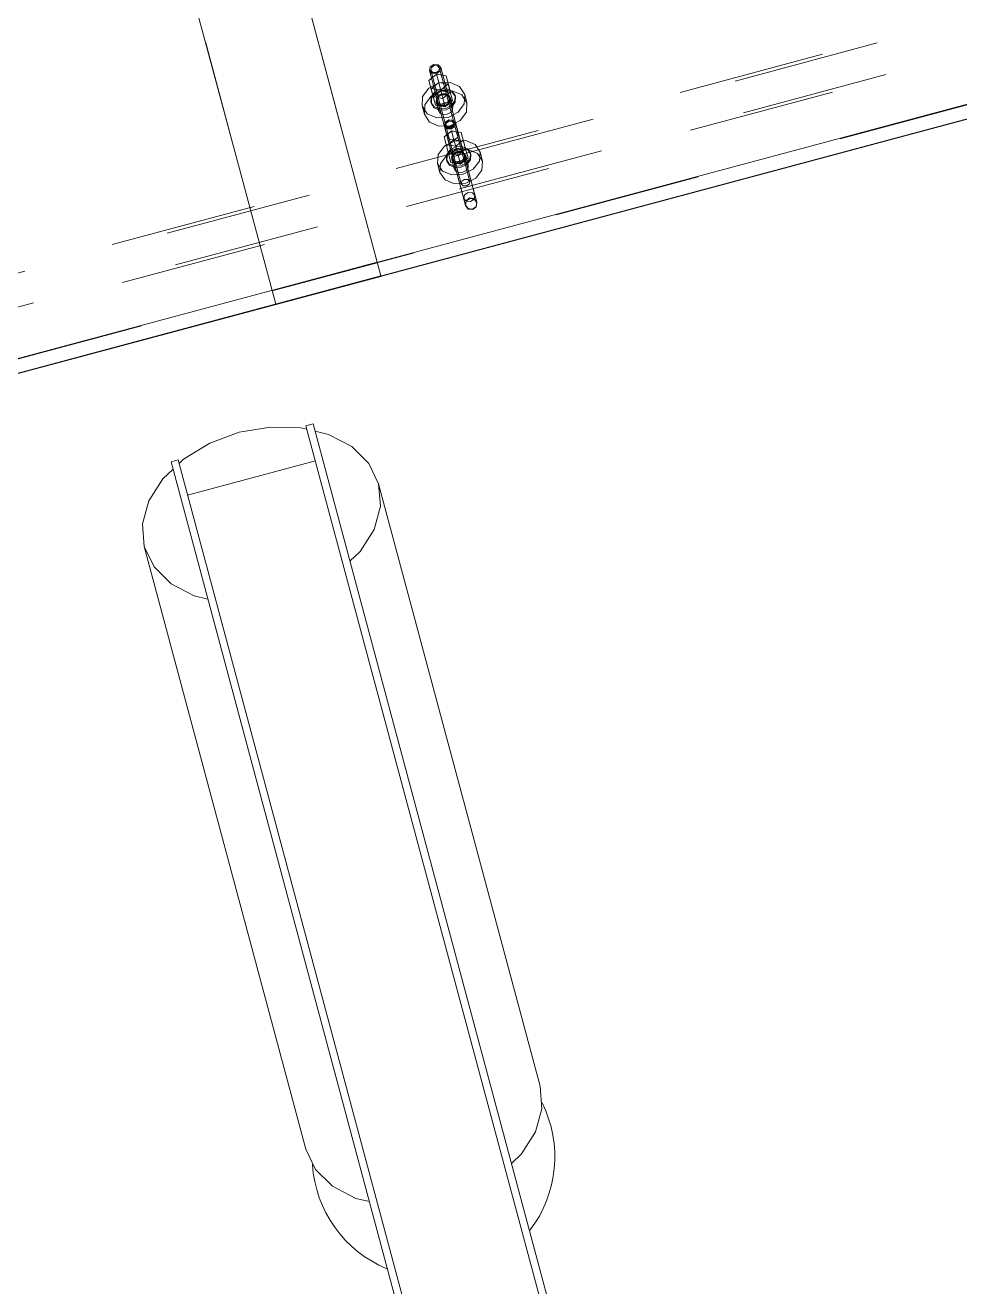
# Model space of a CAD drawing. Header units: millimetres. Extents: x -753 to 90, y 56274 to 56868.
# Drawn here: x -593.77 to -581.06, y 56686.3 to 56703.46 of the extents above; entities that cross this region are included whole.
import ezdxf

# ---------------------------------------------------------------- set-up
doc = ezdxf.new("R2010")
doc.units = ezdxf.units.MM
doc.linetypes.add('XKITLINE00', pattern=[0])
doc.linetypes.add('XKITLINE02', pattern=[4, 2, -2])
doc.layers.add('Peça', color=2, linetype='Continuous', lineweight=0)

# ---------------------------------------------------------------- blocks, each defined once
blk = doc.blocks.new('*A745')
at = {"layer": 'Peça', "color": 1, "linetype": 'XKITLINE00', "lineweight": 0}
for start, end in [(322.6823, 26.3736), (183.6257, 247.317)]:
    blk.add_arc((-588.217, 56688.067), 1.65, start, end, dxfattribs=at)
blk = doc.blocks.new('*A757')
at = {"layer": 'Peça', "color": 1, "linetype": 'XKITLINE00', "lineweight": 0}
for p, q in [((-589.854, 56698.039), (-589.951, 56698.013)), ((-589.951, 56698.013), (-586.155, 56683.847)), ((-589.854, 56698.039), (-586.058, 56683.873)), ((-591.786, 56697.521), (-591.689, 56697.547)), ((-591.786, 56697.521), (-587.99, 56683.355)), ((-591.689, 56697.547), (-587.894, 56683.381)), ((-591.561, 56697.069), (-589.822, 56697.535))]:
    blk.add_line(p, q, dxfattribs=at)
blk = doc.blocks.new('*A758')
at = {"layer": 'Peça', "color": 1, "linetype": 'XKITLINE00', "lineweight": 0}
for p, q in [((-590.858, 56697.923), (-590.435, 56697.995)), ((-590.435, 56697.995), (-590.021, 56697.986)), ((-590.021, 56697.986), (-589.938, 56697.966)), ((-591.26, 56697.774), (-590.858, 56697.923)), ((-589.827, 56697.939), (-589.643, 56697.895)), ((-589.643, 56697.895), (-589.327, 56697.73)), ((-591.615, 56697.559), (-591.26, 56697.774)), ((-589.327, 56697.73), (-589.095, 56697.501)), ((-591.677, 56697.5), (-591.615, 56697.559)), ((-589.095, 56697.501), (-588.963, 56697.223)), ((-592.088, 56696.99), (-591.897, 56697.291)), ((-591.897, 56697.291), (-591.759, 56697.422)), ((-588.963, 56697.223), (-588.939, 56696.917)), ((-586.766, 56689.027), (-588.963, 56697.223)), ((-592.174, 56696.676), (-592.088, 56696.99)), ((-588.939, 56696.917), (-589.025, 56696.603)), ((-592.15, 56696.369), (-592.174, 56696.676)), ((-589.025, 56696.603), (-589.216, 56696.301)), ((-592.018, 56696.092), (-592.15, 56696.369)), ((-589.954, 56688.173), (-592.15, 56696.369)), ((-589.216, 56696.301), (-589.353, 56696.171)), ((-591.786, 56695.863), (-592.018, 56696.092)), ((-591.47, 56695.698), (-591.786, 56695.863)), ((-591.285, 56695.653), (-591.47, 56695.698)), ((-586.743, 56688.721), (-586.766, 56689.027)), ((-586.829, 56688.407), (-586.743, 56688.721)), ((-587.02, 56688.105), (-586.829, 56688.407)), ((-589.954, 56688.173), (-589.822, 56687.896)), ((-587.157, 56687.975), (-587.02, 56688.105)), ((-589.822, 56687.896), (-589.589, 56687.667)), ((-589.589, 56687.667), (-589.274, 56687.501)), ((-589.274, 56687.501), (-589.089, 56687.457))]:
    blk.add_line(p, q, dxfattribs=at)
blk = doc.blocks.new('*A896')
at = {"layer": 'Peça', "color": 4, "linetype": 'XKITLINE00', "lineweight": 0}
for p, q in [((-592.068, 56711.752), (-588.983, 56700.237)), ((-609.577, 56694.72), (-588.983, 56700.237)), ((-588.983, 56700.237), (-588.934, 56700.051)), ((-609.527, 56694.534), (-588.934, 56700.051)), ((-588.932, 56700.045), (-604.033, 56695.999)), ((-588.932, 56700.045), (-588.934, 56700.051))]:
    blk.add_line(p, q, dxfattribs=at)
at = {"layer": 'Peça', "color": 7, "linetype": 'XKITLINE02', "lineweight": 0}
for p, q in [((-592.061, 56711.724), (-588.983, 56700.237)), ((-609.575, 56694.713), (-588.982, 56700.23)), ((-588.934, 56700.051), (-588.932, 56700.045))]:
    blk.add_line(p, q, dxfattribs=at)
blk = doc.blocks.new('*A1047')
at = {"layer": 'Peça', "color": 7, "linetype": 'XKITLINE02', "lineweight": 0}
for p, q in [((-566.727, 56707.36), (-604.205, 56697.319)), ((-604.178, 56697.372), (-566.777, 56707.393)), ((-566.779, 56707.37), (-566.761, 56707.38)), ((-566.745, 56707.334), (-566.779, 56707.37)), ((-566.777, 56707.393), (-566.756, 56707.36)), ((-566.761, 56707.38), (-566.777, 56707.393)), ((-566.777, 56707.393), (-566.732, 56707.381)), ((-566.756, 56707.36), (-566.772, 56707.343)), ((-566.772, 56707.343), (-566.735, 56707.297)), ((-566.756, 56707.285), (-566.745, 56707.334)), ((-566.756, 56707.285), (-566.728, 56707.259)), ((-566.735, 56707.297), (-566.744, 56707.238)), ((-566.744, 56707.238), (-566.716, 56707.21)), ((-566.606, 56706.909), (-566.732, 56707.381)), ((-566.715, 56707.162), (-566.728, 56707.259)), ((-566.716, 56707.21), (-566.701, 56707.107)), ((-566.677, 56707.066), (-566.715, 56707.162)), ((-566.701, 56707.107), (-566.664, 56707.017)), ((-566.687, 56707.027), (-566.677, 56707.066)), ((-566.611, 56706.93), (-604.09, 56696.888)), ((-566.65, 56706.981), (-566.687, 56707.027)), ((-566.664, 56707.017), (-566.675, 56706.98)), ((-566.675, 56706.98), (-566.64, 56706.944)), ((-566.659, 56706.922), (-566.65, 56706.981)), ((-566.659, 56706.922), (-566.637, 56706.915)), ((-566.64, 56706.944), (-566.652, 56706.895)), ((-566.652, 56706.895), (-566.631, 56706.895)), ((-566.639, 56706.876), (-566.637, 56706.915)), ((-566.639, 56706.876), (-566.606, 56706.909)), ((-566.631, 56706.895), (-566.639, 56706.876)), ((-604.039, 56696.856), (-566.639, 56706.876)), ((-604.211, 56697.34), (-604.178, 56697.372)), ((-604.211, 56697.34), (-604.084, 56696.867)), ((-604.178, 56697.372), (-604.185, 56697.354)), ((-604.185, 56697.354), (-604.164, 56697.353)), ((-604.18, 56697.333), (-604.178, 56697.372)), ((-604.157, 56697.326), (-604.18, 56697.333)), ((-604.164, 56697.353), (-604.176, 56697.305)), ((-604.176, 56697.305), (-604.141, 56697.269)), ((-604.166, 56697.268), (-604.157, 56697.326)), ((-604.129, 56697.222), (-604.166, 56697.268)), ((-604.141, 56697.269), (-604.152, 56697.232)), ((-604.152, 56697.232), (-604.116, 56697.141)), ((-604.139, 56697.183), (-604.129, 56697.222)), ((-604.101, 56697.087), (-604.139, 56697.183)), ((-604.116, 56697.141), (-604.101, 56697.039)), ((-604.088, 56696.99), (-604.101, 56697.087)), ((-604.101, 56697.039), (-604.072, 56697.01)), ((-604.06, 56696.963), (-604.088, 56696.99)), ((-604.072, 56697.01), (-604.081, 56696.952)), ((-604.081, 56696.952), (-604.044, 56696.906)), ((-604.072, 56696.915), (-604.06, 56696.963)), ((-604.09, 56696.888), (-604.094, 56696.906)), ((-604.084, 56696.867), (-604.039, 56696.856)), ((-604.037, 56696.879), (-604.072, 56696.915)), ((-604.044, 56696.906), (-604.06, 56696.888)), ((-604.06, 56696.888), (-604.039, 56696.856)), ((-604.055, 56696.868), (-604.037, 56696.879)), ((-604.039, 56696.856), (-604.055, 56696.868))]:
    blk.add_line(p, q, dxfattribs=at)
blk = doc.blocks.new('*A1055')
at = {"layer": 'Peça', "color": 7, "linetype": 'XKITLINE02', "lineweight": 0}
for p, q in [((-588.364, 56702.492), (-588.281, 56702.606)), ((-588.281, 56702.606), (-588.145, 56702.676)), ((-588.145, 56702.676), (-587.991, 56702.683)), ((-587.991, 56702.683), (-587.862, 56702.626)), ((-587.862, 56702.626), (-587.792, 56702.519)), ((-588.372, 56702.364), (-588.364, 56702.492)), ((-588.251, 56702.492), (-588.334, 56702.378)), ((-588.114, 56702.562), (-588.251, 56702.492)), ((-588.176, 56702.458), (-588.179, 56702.416)), ((-588.148, 56702.496), (-588.176, 56702.458)), ((-588.103, 56702.52), (-588.148, 56702.496)), ((-587.961, 56702.57), (-588.114, 56702.562)), ((-588.052, 56702.522), (-588.103, 56702.52)), ((-588.009, 56702.503), (-588.052, 56702.522)), ((-587.985, 56702.467), (-588.009, 56702.503)), ((-587.988, 56702.425), (-587.985, 56702.467)), ((-587.955, 56702.354), (-587.985, 56702.467)), ((-587.832, 56702.512), (-587.961, 56702.57)), ((-587.762, 56702.406), (-587.832, 56702.512)), ((-587.792, 56702.519), (-587.8, 56702.392)), ((-587.762, 56702.406), (-587.792, 56702.519)), ((-588.341, 56702.25), (-588.372, 56702.364)), ((-588.302, 56702.257), (-588.372, 56702.364)), ((-588.334, 56702.378), (-588.341, 56702.25)), ((-588.148, 56702.302), (-588.179, 56702.416)), ((-588.179, 56702.416), (-588.155, 56702.38)), ((-588.155, 56702.38), (-588.112, 56702.361)), ((-588.148, 56702.302), (-588.146, 56702.345)), ((-588.125, 56702.267), (-588.148, 56702.302)), ((-588.146, 56702.345), (-588.118, 56702.383)), ((-588.082, 56702.247), (-588.125, 56702.267)), ((-588.118, 56702.383), (-588.072, 56702.406)), ((-588.112, 56702.361), (-588.061, 56702.363)), ((-588.072, 56702.406), (-588.021, 56702.409)), ((-588.061, 56702.363), (-588.016, 56702.387)), ((-587.985, 56702.273), (-588.031, 56702.25)), ((-588.021, 56702.409), (-587.978, 56702.39)), ((-587.883, 56702.277), (-588.019, 56702.207)), ((-588.016, 56702.387), (-587.988, 56702.425)), ((-587.957, 56702.311), (-587.985, 56702.273)), ((-587.978, 56702.39), (-587.955, 56702.354)), ((-587.955, 56702.354), (-587.957, 56702.311)), ((-587.8, 56702.392), (-587.883, 56702.277)), ((-587.852, 56702.164), (-587.769, 56702.278)), ((-587.769, 56702.278), (-587.762, 56702.406)), ((-588.341, 56702.25), (-588.271, 56702.144)), ((-588.172, 56702.2), (-588.302, 56702.257)), ((-588.271, 56702.144), (-588.142, 56702.086)), ((-588.019, 56702.207), (-588.172, 56702.2)), ((-588.142, 56702.086), (-587.989, 56702.094)), ((-588.031, 56702.25), (-588.082, 56702.247)), ((-587.989, 56702.094), (-587.852, 56702.164))]:
    blk.add_line(p, q, dxfattribs=at)
blk = doc.blocks.new('*A1060')
at = {"layer": 'Peça', "color": 4, "linetype": 'XKITLINE00', "lineweight": 0}
for p, q in [((-588.058, 56702.137), (-588.069, 56702.089)), ((-588.069, 56702.089), (-588.019, 56701.9)), ((-588.069, 56702.089), (-588.036, 56702.053)), ((-588.009, 56702.169), (-588.058, 56702.137)), ((-588.051, 56702.094), (-588.043, 56702.13)), ((-588.025, 56702.067), (-588.051, 56702.094)), ((-588.043, 56702.13), (-588.005, 56702.155)), ((-587.95, 56702.166), (-588.009, 56702.169)), ((-588.005, 56702.155), (-587.961, 56702.152)), ((-587.944, 56702.089), (-587.981, 56702.065)), ((-587.961, 56702.152), (-587.935, 56702.125)), ((-587.917, 56702.13), (-587.95, 56702.166)), ((-587.935, 56702.125), (-587.944, 56702.089)), ((-587.928, 56702.082), (-587.917, 56702.13)), ((-587.917, 56702.13), (-587.866, 56701.941)), ((-588.036, 56702.053), (-587.977, 56702.05)), ((-587.981, 56702.065), (-588.025, 56702.067)), ((-587.977, 56702.05), (-587.928, 56702.082))]:
    blk.add_line(p, q, dxfattribs=at)
at = {"layer": 'Peça', "color": 7, "linetype": 'XKITLINE02', "lineweight": 0}
for p, q in [((-588.051, 56702.094), (-587.839, 56701.304)), ((-587.935, 56702.125), (-587.723, 56701.335)), ((-588.018, 56701.989), (-588.03, 56701.941)), ((-588.03, 56701.941), (-587.781, 56701.015)), ((-588.03, 56701.941), (-587.996, 56701.905)), ((-587.969, 56702.02), (-588.018, 56701.989)), ((-587.911, 56702.017), (-587.969, 56702.02)), ((-587.937, 56701.902), (-587.888, 56701.934)), ((-587.877, 56701.982), (-587.911, 56702.017)), ((-587.888, 56701.934), (-587.877, 56701.982)), ((-587.877, 56701.982), (-587.629, 56701.055)), ((-587.866, 56701.941), (-587.771, 56701.586)), ((-588.019, 56701.9), (-587.924, 56701.545)), ((-587.996, 56701.905), (-587.937, 56701.902)), ((-587.831, 56701.34), (-587.839, 56701.304)), ((-587.839, 56701.304), (-587.814, 56701.277)), ((-587.793, 56701.364), (-587.831, 56701.34)), ((-587.814, 56701.277), (-587.769, 56701.274)), ((-587.749, 56701.362), (-587.793, 56701.364)), ((-587.769, 56701.274), (-587.732, 56701.298)), ((-587.723, 56701.335), (-587.749, 56701.362)), ((-587.732, 56701.298), (-587.723, 56701.335)), ((-587.773, 56701.074), (-587.781, 56701.015)), ((-587.725, 56701.111), (-587.773, 56701.074)), ((-587.666, 56701.103), (-587.725, 56701.111)), ((-587.629, 56701.055), (-587.666, 56701.103)), ((-587.629, 56701.055), (-587.634, 56701.074)), ((-587.781, 56701.015), (-587.786, 56701.033)), ((-587.745, 56700.967), (-587.781, 56701.015)), ((-587.745, 56700.967), (-587.685, 56700.959)), ((-587.685, 56700.959), (-587.637, 56700.996)), ((-587.637, 56700.996), (-587.629, 56701.055))]:
    blk.add_line(p, q, dxfattribs=at)
blk = doc.blocks.new('*A1061')
at = {"layer": 'Peça', "color": 7, "linetype": 'XKITLINE02', "lineweight": 0}
for p, q in [((-588.271, 56702.843), (-588.261, 56702.893)), ((-588.271, 56702.843), (-587.78, 56701.008)), ((-588.237, 56702.806), (-588.271, 56702.843)), ((-588.261, 56702.893), (-588.212, 56702.925)), ((-588.245, 56702.886), (-588.253, 56702.848)), ((-588.055, 56702.11), (-588.253, 56702.848)), ((-588.253, 56702.848), (-588.227, 56702.82)), ((-588.208, 56702.911), (-588.245, 56702.886)), ((-588.178, 56702.802), (-588.237, 56702.806)), ((-588.227, 56702.82), (-588.182, 56702.817)), ((-588.212, 56702.925), (-588.153, 56702.922)), ((-588.163, 56702.908), (-588.208, 56702.911)), ((-588.182, 56702.817), (-588.145, 56702.841)), ((-588.129, 56702.834), (-588.178, 56702.802)), ((-588.137, 56702.879), (-588.163, 56702.908)), ((-588.153, 56702.922), (-588.119, 56702.884)), ((-588.145, 56702.841), (-588.137, 56702.879)), ((-587.939, 56702.141), (-588.137, 56702.879)), ((-588.119, 56702.884), (-588.129, 56702.834)), ((-588.119, 56702.884), (-587.627, 56701.049)), ((-588.055, 56702.11), (-588.047, 56702.148)), ((-588.029, 56702.081), (-588.055, 56702.11)), ((-588.047, 56702.148), (-588.01, 56702.172)), ((-588.01, 56702.172), (-587.965, 56702.17)), ((-587.947, 56702.103), (-587.985, 56702.079)), ((-587.965, 56702.17), (-587.939, 56702.141)), ((-587.939, 56702.141), (-587.947, 56702.103)), ((-587.985, 56702.079), (-588.029, 56702.081)), ((-587.805, 56701.103), (-587.795, 56701.153)), ((-587.771, 56701.066), (-587.805, 56701.103)), ((-587.795, 56701.153), (-587.745, 56701.185)), ((-587.772, 56701.067), (-587.78, 56701.008)), ((-587.724, 56701.104), (-587.772, 56701.067)), ((-587.712, 56701.062), (-587.771, 56701.066)), ((-587.745, 56701.185), (-587.687, 56701.182)), ((-587.664, 56701.096), (-587.724, 56701.104)), ((-587.663, 56701.095), (-587.712, 56701.062)), ((-587.687, 56701.182), (-587.653, 56701.144)), ((-587.627, 56701.049), (-587.664, 56701.096)), ((-587.653, 56701.144), (-587.663, 56701.095)), ((-587.78, 56701.008), (-587.743, 56700.961)), ((-587.743, 56700.961), (-587.683, 56700.953)), ((-587.683, 56700.953), (-587.635, 56700.99)), ((-587.635, 56700.99), (-587.627, 56701.049))]:
    blk.add_line(p, q, dxfattribs=at)
blk = doc.blocks.new('*A1096')
at = {"layer": 'Peça', "color": 4, "linetype": 'XKITLINE00', "lineweight": 0}
for p, q in [((-590.413, 56699.854), (-569.819, 56705.371)), ((-590.363, 56699.668), (-569.769, 56705.185)), ((-590.361, 56699.662), (-569.768, 56705.179)), ((-591.481, 56703.839), (-590.969, 56701.928)), ((-590.969, 56701.928), (-590.363, 56699.668)), ((-590.361, 56699.662), (-590.363, 56699.668))]:
    blk.add_line(p, q, dxfattribs=at)
at = {"layer": 'Peça', "color": 7, "linetype": 'XKITLINE02', "lineweight": 0}
for p, q in [((-590.411, 56699.847), (-569.817, 56705.364)), ((-591.315, 56703.222), (-590.969, 56701.928)), ((-590.363, 56699.668), (-590.361, 56699.662))]:
    blk.add_line(p, q, dxfattribs=at)
blk = doc.blocks.new('*A1097')
at = {"layer": 'Peça', "color": 7, "linetype": 'XKITLINE02', "lineweight": 0}
for p, q in [((-566.727, 56707.36), (-604.205, 56697.319)), ((-604.178, 56697.372), (-566.777, 56707.393)), ((-566.761, 56707.38), (-566.779, 56707.37)), ((-566.779, 56707.37), (-566.745, 56707.334)), ((-566.777, 56707.393), (-566.761, 56707.38)), ((-566.756, 56707.36), (-566.777, 56707.393)), ((-566.777, 56707.393), (-566.732, 56707.381)), ((-566.772, 56707.343), (-566.756, 56707.36)), ((-566.735, 56707.297), (-566.772, 56707.343)), ((-566.745, 56707.334), (-566.756, 56707.285)), ((-566.756, 56707.285), (-566.728, 56707.259)), ((-566.744, 56707.238), (-566.735, 56707.297)), ((-566.716, 56707.21), (-566.744, 56707.238)), ((-566.606, 56706.909), (-566.732, 56707.381)), ((-566.728, 56707.259), (-566.715, 56707.162)), ((-566.701, 56707.107), (-566.716, 56707.21)), ((-566.715, 56707.162), (-566.677, 56707.066)), ((-566.664, 56707.017), (-566.701, 56707.107)), ((-566.677, 56707.066), (-566.687, 56707.027)), ((-566.611, 56706.93), (-604.09, 56696.888)), ((-566.687, 56707.027), (-566.65, 56706.981)), ((-566.675, 56706.98), (-566.664, 56707.017)), ((-566.64, 56706.944), (-566.675, 56706.98)), ((-566.65, 56706.981), (-566.659, 56706.922)), ((-566.659, 56706.922), (-566.637, 56706.915)), ((-566.652, 56706.895), (-566.64, 56706.944)), ((-566.631, 56706.895), (-566.652, 56706.895)), ((-566.637, 56706.915), (-566.639, 56706.876)), ((-566.639, 56706.876), (-566.606, 56706.909)), ((-566.639, 56706.876), (-566.631, 56706.895)), ((-604.039, 56696.856), (-566.639, 56706.876)), ((-604.211, 56697.34), (-604.178, 56697.372)), ((-604.211, 56697.34), (-604.084, 56696.867)), ((-604.185, 56697.354), (-604.178, 56697.372)), ((-604.164, 56697.353), (-604.185, 56697.354)), ((-604.178, 56697.372), (-604.18, 56697.333)), ((-604.18, 56697.333), (-604.157, 56697.326)), ((-604.176, 56697.305), (-604.164, 56697.353)), ((-604.142, 56697.269), (-604.176, 56697.305)), ((-604.157, 56697.326), (-604.166, 56697.268)), ((-604.166, 56697.268), (-604.129, 56697.222)), ((-604.152, 56697.232), (-604.142, 56697.269)), ((-604.116, 56697.141), (-604.152, 56697.232)), ((-604.129, 56697.222), (-604.139, 56697.183)), ((-604.139, 56697.183), (-604.101, 56697.087)), ((-604.101, 56697.039), (-604.116, 56697.141)), ((-604.101, 56697.087), (-604.088, 56696.99)), ((-604.072, 56697.01), (-604.101, 56697.039)), ((-604.088, 56696.99), (-604.06, 56696.963)), ((-604.081, 56696.952), (-604.072, 56697.01)), ((-604.044, 56696.906), (-604.081, 56696.952)), ((-604.06, 56696.963), (-604.072, 56696.915)), ((-604.084, 56696.867), (-604.039, 56696.856)), ((-604.072, 56696.915), (-604.037, 56696.879)), ((-604.06, 56696.888), (-604.044, 56696.906)), ((-604.039, 56696.856), (-604.06, 56696.888)), ((-604.037, 56696.879), (-604.055, 56696.868)), ((-604.055, 56696.868), (-604.039, 56696.856))]:
    blk.add_line(p, q, dxfattribs=at)
blk = doc.blocks.new('*A1100')
at = {"layer": 'Peça', "color": 4, "linetype": 'XKITLINE00', "lineweight": 0}
for p, q in [((-588.037, 56701.97), (-588.072, 56701.941)), ((-588.072, 56701.941), (-588.044, 56701.837)), ((-587.885, 56702.011), (-587.84, 56702.003)), ((-587.84, 56702.003), (-587.78, 56701.778)), ((-587.914, 56701.816), (-588.044, 56701.837)), ((-588.044, 56701.837), (-588.012, 56701.716)), ((-587.914, 56701.816), (-587.812, 56701.899)), ((-587.882, 56701.695), (-587.914, 56701.816)), ((-587.78, 56701.778), (-587.882, 56701.695)), ((-587.882, 56701.695), (-588.012, 56701.716))]:
    blk.add_line(p, q, dxfattribs=at)
at = {"layer": 'Peça', "color": 7, "linetype": 'XKITLINE02', "lineweight": 0}
for p, q in [((-587.97, 56702.024), (-588.037, 56701.97)), ((-587.938, 56701.903), (-587.97, 56702.024)), ((-587.97, 56702.024), (-587.885, 56702.011)), ((-588.04, 56701.82), (-587.938, 56701.903)), ((-587.938, 56701.903), (-587.808, 56701.882))]:
    blk.add_line(p, q, dxfattribs=at)
blk = doc.blocks.new('*A1101')
at = {"layer": 'Peça', "color": 7, "linetype": 'XKITLINE02', "lineweight": 0}
for p, q in [((-587.938, 56701.903), (-588.04, 56701.82)), ((-588.04, 56701.82), (-588.012, 56701.716)), ((-588.007, 56701.698), (-587.905, 56701.781)), ((-587.905, 56701.781), (-587.938, 56701.903)), ((-587.808, 56701.882), (-587.938, 56701.903)), ((-587.905, 56701.781), (-587.775, 56701.76)), ((-587.808, 56701.882), (-587.78, 56701.778))]:
    blk.add_line(p, q, dxfattribs=at)
at = {"layer": 'Peça', "color": 4, "linetype": 'XKITLINE00', "lineweight": 0}
for p, q in [((-587.882, 56701.695), (-587.78, 56701.778)), ((-587.78, 56701.778), (-587.747, 56701.656)), ((-587.882, 56701.695), (-588.012, 56701.716)), ((-588.012, 56701.716), (-587.979, 56701.594)), ((-587.849, 56701.573), (-587.979, 56701.594)), ((-587.849, 56701.573), (-587.882, 56701.695)), ((-587.747, 56701.656), (-587.849, 56701.573))]:
    blk.add_line(p, q, dxfattribs=at)
blk = doc.blocks.new('*A1102')
at = {"layer": 'Peça', "color": 7, "linetype": 'XKITLINE02', "lineweight": 0}
for p, q in [((-588.031, 56701.683), (-587.984, 56701.746)), ((-587.989, 56701.766), (-588.016, 56701.73)), ((-587.911, 56701.805), (-587.989, 56701.766)), ((-587.984, 56701.746), (-587.906, 56701.785)), ((-587.919, 56701.733), (-587.895, 56701.745)), ((-587.825, 56701.81), (-587.911, 56701.805)), ((-587.906, 56701.785), (-587.819, 56701.79)), ((-587.895, 56701.745), (-587.849, 56701.747)), ((-587.849, 56701.747), (-587.811, 56701.731)), ((-587.825, 56701.81), (-587.784, 56701.792)), ((-587.819, 56701.79), (-587.747, 56701.76)), ((-587.747, 56701.76), (-587.708, 56701.702)), ((-588.036, 56701.614), (-588.031, 56701.683)), ((-587.964, 56701.654), (-587.962, 56701.691)), ((-587.959, 56701.634), (-587.964, 56701.654)), ((-587.943, 56701.623), (-587.964, 56701.654)), ((-587.962, 56701.691), (-587.936, 56701.724)), ((-587.956, 56701.671), (-587.959, 56701.634)), ((-587.959, 56701.634), (-587.938, 56701.604)), ((-587.931, 56701.705), (-587.956, 56701.671)), ((-587.905, 56701.607), (-587.943, 56701.623)), ((-587.938, 56701.604), (-587.9, 56701.588)), ((-587.936, 56701.724), (-587.919, 56701.733)), ((-587.931, 56701.705), (-587.913, 56701.714)), ((-587.913, 56701.714), (-587.89, 56701.725)), ((-587.859, 56701.61), (-587.905, 56701.607)), ((-587.9, 56701.588), (-587.854, 56701.59)), ((-587.89, 56701.725), (-587.844, 56701.728)), ((-587.818, 56701.63), (-587.859, 56701.61)), ((-587.854, 56701.59), (-587.813, 56701.611)), ((-587.844, 56701.728), (-587.827, 56701.72)), ((-587.827, 56701.72), (-587.806, 56701.712)), ((-587.793, 56701.664), (-587.818, 56701.63)), ((-587.813, 56701.611), (-587.788, 56701.644)), ((-587.811, 56701.731), (-587.79, 56701.7)), ((-587.785, 56701.681), (-587.806, 56701.712)), ((-587.79, 56701.7), (-587.793, 56701.664)), ((-587.785, 56701.681), (-587.79, 56701.7)), ((-587.788, 56701.644), (-587.785, 56701.681))]:
    blk.add_line(p, q, dxfattribs=at)
at = {"layer": 'Peça', "color": 4, "linetype": 'XKITLINE00', "lineweight": 0}
for p, q in [((-587.784, 56701.792), (-587.752, 56701.779)), ((-587.713, 56701.721), (-587.752, 56701.779)), ((-588.036, 56701.703), (-588.041, 56701.633)), ((-588.036, 56701.614), (-588.041, 56701.633)), ((-588.041, 56701.633), (-588.002, 56701.575)), ((-588.016, 56701.73), (-588.036, 56701.703)), ((-587.997, 56701.556), (-588.036, 56701.614)), ((-588.002, 56701.575), (-587.93, 56701.545)), ((-587.843, 56701.55), (-587.765, 56701.589)), ((-587.765, 56701.589), (-587.718, 56701.651)), ((-587.713, 56701.632), (-587.76, 56701.569)), ((-587.718, 56701.651), (-587.713, 56701.721)), ((-587.708, 56701.702), (-587.713, 56701.721)), ((-587.708, 56701.702), (-587.713, 56701.632)), ((-587.924, 56701.525), (-587.997, 56701.556)), ((-587.93, 56701.545), (-587.843, 56701.55)), ((-587.838, 56701.53), (-587.924, 56701.525)), ((-587.76, 56701.569), (-587.838, 56701.53))]:
    blk.add_line(p, q, dxfattribs=at)
blk = doc.blocks.new('*A1103')
at = {"layer": 'Peça', "color": 4, "linetype": 'XKITLINE00', "lineweight": 0}
for p, q in [((-588.069, 56701.814), (-588.153, 56701.703)), ((-588.042, 56701.828), (-588.069, 56701.814)), ((-587.779, 56701.892), (-587.81, 56701.89)), ((-587.651, 56701.838), (-587.779, 56701.892)), ((-587.582, 56701.735), (-587.651, 56701.838)), ((-588.153, 56701.703), (-588.162, 56701.58)), ((-588.129, 56701.458), (-588.162, 56701.58)), ((-588.162, 56701.58), (-588.093, 56701.478)), ((-587.675, 56701.501), (-587.591, 56701.612)), ((-587.591, 56701.612), (-587.582, 56701.735)), ((-587.55, 56701.614), (-587.582, 56701.735)), ((-587.55, 56701.614), (-587.558, 56701.491)), ((-588.06, 56701.356), (-588.129, 56701.458)), ((-588.093, 56701.478), (-587.965, 56701.424)), ((-587.965, 56701.424), (-587.812, 56701.433)), ((-587.812, 56701.433), (-587.675, 56701.501)), ((-587.558, 56701.491), (-587.642, 56701.38)), ((-587.932, 56701.302), (-588.06, 56701.356)), ((-587.779, 56701.311), (-587.932, 56701.302)), ((-587.642, 56701.38), (-587.779, 56701.311))]:
    blk.add_line(p, q, dxfattribs=at)
at = {"layer": 'Peça', "color": 7, "linetype": 'XKITLINE02', "lineweight": 0}
for p, q in [((-587.932, 56701.883), (-588.042, 56701.828)), ((-588.037, 56701.692), (-587.9, 56701.761)), ((-587.81, 56701.89), (-587.932, 56701.883)), ((-587.9, 56701.761), (-587.747, 56701.77)), ((-587.747, 56701.77), (-587.619, 56701.716)), ((-588.129, 56701.458), (-588.121, 56701.582)), ((-588.121, 56701.582), (-588.037, 56701.692)), ((-587.969, 56701.632), (-587.966, 56701.673)), ((-587.969, 56701.632), (-587.936, 56701.51)), ((-587.946, 56701.598), (-587.969, 56701.632)), ((-587.966, 56701.673), (-587.938, 56701.71)), ((-587.903, 56701.58), (-587.946, 56701.598)), ((-587.938, 56701.71), (-587.892, 56701.733)), ((-587.905, 56701.588), (-587.933, 56701.551)), ((-587.859, 56701.611), (-587.905, 56701.588)), ((-587.852, 56701.583), (-587.903, 56701.58)), ((-587.892, 56701.733), (-587.841, 56701.736)), ((-587.809, 56701.614), (-587.859, 56701.611)), ((-587.806, 56701.606), (-587.852, 56701.583)), ((-587.841, 56701.736), (-587.798, 56701.718)), ((-587.766, 56701.596), (-587.809, 56701.614)), ((-587.778, 56701.643), (-587.806, 56701.606)), ((-587.798, 56701.718), (-587.775, 56701.684)), ((-587.775, 56701.684), (-587.778, 56701.643)), ((-587.775, 56701.684), (-587.743, 56701.562)), ((-587.743, 56701.562), (-587.766, 56701.596)), ((-587.619, 56701.716), (-587.55, 56701.614)), ((-587.933, 56701.551), (-587.936, 56701.51)), ((-587.936, 56701.51), (-587.913, 56701.476)), ((-587.913, 56701.476), (-587.87, 56701.458)), ((-587.87, 56701.458), (-587.819, 56701.461)), ((-587.819, 56701.461), (-587.774, 56701.484)), ((-587.774, 56701.484), (-587.746, 56701.521)), ((-587.746, 56701.521), (-587.743, 56701.562))]:
    blk.add_line(p, q, dxfattribs=at)
blk = doc.blocks.new('*A1104')
at = {"layer": 'Peça', "color": 7, "linetype": 'XKITLINE02', "lineweight": 0}
for p, q in [((-588.278, 56702.71), (-588.177, 56702.795)), ((-588.146, 56702.682), (-588.177, 56702.795)), ((-588.177, 56702.795), (-588.046, 56702.772)), ((-588.278, 56702.71), (-588.219, 56702.488)), ((-588.146, 56702.682), (-588.248, 56702.596)), ((-588.016, 56702.658), (-588.146, 56702.682)), ((-588.017, 56702.664), (-588.119, 56702.579)), ((-587.987, 56702.55), (-588.046, 56702.772)), ((-588.119, 56702.579), (-588.249, 56702.602)), ((-588.219, 56702.488), (-588.088, 56702.465)), ((-588.088, 56702.465), (-588.119, 56702.579)), ((-588.088, 56702.465), (-587.987, 56702.55))]:
    blk.add_line(p, q, dxfattribs=at)
blk = doc.blocks.new('*A1105')
at = {"layer": 'Peça', "color": 7, "linetype": 'XKITLINE02', "lineweight": 0}
for p, q in [((-588.248, 56702.596), (-588.146, 56702.682)), ((-588.116, 56702.568), (-588.146, 56702.682)), ((-588.146, 56702.682), (-588.016, 56702.658)), ((-587.956, 56702.437), (-588.016, 56702.658)), ((-588.248, 56702.596), (-588.188, 56702.375)), ((-588.088, 56702.465), (-588.219, 56702.488)), ((-588.116, 56702.568), (-588.217, 56702.483)), ((-587.985, 56702.545), (-588.116, 56702.568)), ((-587.987, 56702.55), (-588.088, 56702.465)), ((-588.058, 56702.351), (-588.088, 56702.465)), ((-588.058, 56702.351), (-587.956, 56702.437)), ((-588.188, 56702.375), (-588.058, 56702.351))]:
    blk.add_line(p, q, dxfattribs=at)
blk = doc.blocks.new('*A1106')
at = {"layer": 'Peça', "color": 7, "linetype": 'XKITLINE02', "lineweight": 0}
for p, q in [((-588.251, 56702.416), (-588.247, 56702.488)), ((-588.247, 56702.488), (-588.2, 56702.553)), ((-588.242, 56702.47), (-588.246, 56702.398)), ((-588.195, 56702.535), (-588.242, 56702.47)), ((-588.2, 56702.553), (-588.122, 56702.593)), ((-588.118, 56702.574), (-588.195, 56702.535)), ((-588.172, 56702.475), (-588.174, 56702.436)), ((-588.169, 56702.418), (-588.174, 56702.436)), ((-588.174, 56702.436), (-588.153, 56702.404)), ((-588.147, 56702.509), (-588.172, 56702.475)), ((-588.169, 56702.418), (-588.167, 56702.457)), ((-588.167, 56702.457), (-588.142, 56702.491)), ((-588.106, 56702.53), (-588.147, 56702.509)), ((-588.142, 56702.491), (-588.101, 56702.512)), ((-588.122, 56702.593), (-588.036, 56702.597)), ((-588.031, 56702.579), (-588.118, 56702.574)), ((-588.06, 56702.532), (-588.106, 56702.53)), ((-588.101, 56702.512), (-588.055, 56702.514)), ((-588.021, 56702.515), (-588.06, 56702.532)), ((-588.055, 56702.514), (-588.016, 56702.497)), ((-588.036, 56702.597), (-587.962, 56702.564)), ((-587.958, 56702.546), (-588.031, 56702.579)), ((-588.027, 56702.41), (-588.002, 56702.445)), ((-588, 56702.483), (-588.021, 56702.515)), ((-588.016, 56702.497), (-587.995, 56702.465)), ((-588.002, 56702.445), (-588, 56702.483)), ((-587.995, 56702.465), (-588, 56702.483)), ((-587.995, 56702.465), (-587.997, 56702.427)), ((-587.927, 56702.431), (-587.974, 56702.367)), ((-587.962, 56702.564), (-587.923, 56702.504)), ((-587.918, 56702.486), (-587.958, 56702.546)), ((-587.923, 56702.504), (-587.927, 56702.431)), ((-587.918, 56702.486), (-587.923, 56702.504)), ((-587.922, 56702.413), (-587.918, 56702.486)), ((-588.246, 56702.398), (-588.251, 56702.416)), ((-588.211, 56702.355), (-588.251, 56702.416)), ((-588.246, 56702.398), (-588.206, 56702.337)), ((-588.138, 56702.323), (-588.211, 56702.355)), ((-588.206, 56702.337), (-588.133, 56702.305)), ((-588.148, 56702.386), (-588.169, 56702.418)), ((-588.153, 56702.404), (-588.114, 56702.387)), ((-588.109, 56702.369), (-588.148, 56702.386)), ((-588.051, 56702.327), (-588.138, 56702.323)), ((-588.133, 56702.305), (-588.046, 56702.309)), ((-588.114, 56702.387), (-588.068, 56702.389)), ((-588.063, 56702.371), (-588.109, 56702.369)), ((-588.068, 56702.389), (-588.027, 56702.41)), ((-588.022, 56702.392), (-588.063, 56702.371)), ((-587.974, 56702.367), (-588.051, 56702.327)), ((-588.046, 56702.309), (-587.969, 56702.349)), ((-587.997, 56702.427), (-588.022, 56702.392)), ((-587.969, 56702.349), (-587.922, 56702.413))]:
    blk.add_line(p, q, dxfattribs=at)

msp = doc.modelspace()

# ---------------------------------------------------------------- block references
at = {"lineweight": 0}
for name in ['*A1096', '*A896', '*A1047', '*A1097', '*A1104', '*A1061', '*A1055', '*A1105', '*A1106', '*A1060', '*A1100', '*A1103', '*A1102', '*A1101', '*A758', '*A757', '*A745']:
    msp.add_blockref(name, (0, 0), dxfattribs=at)

doc.saveas('drawing.dxf')
